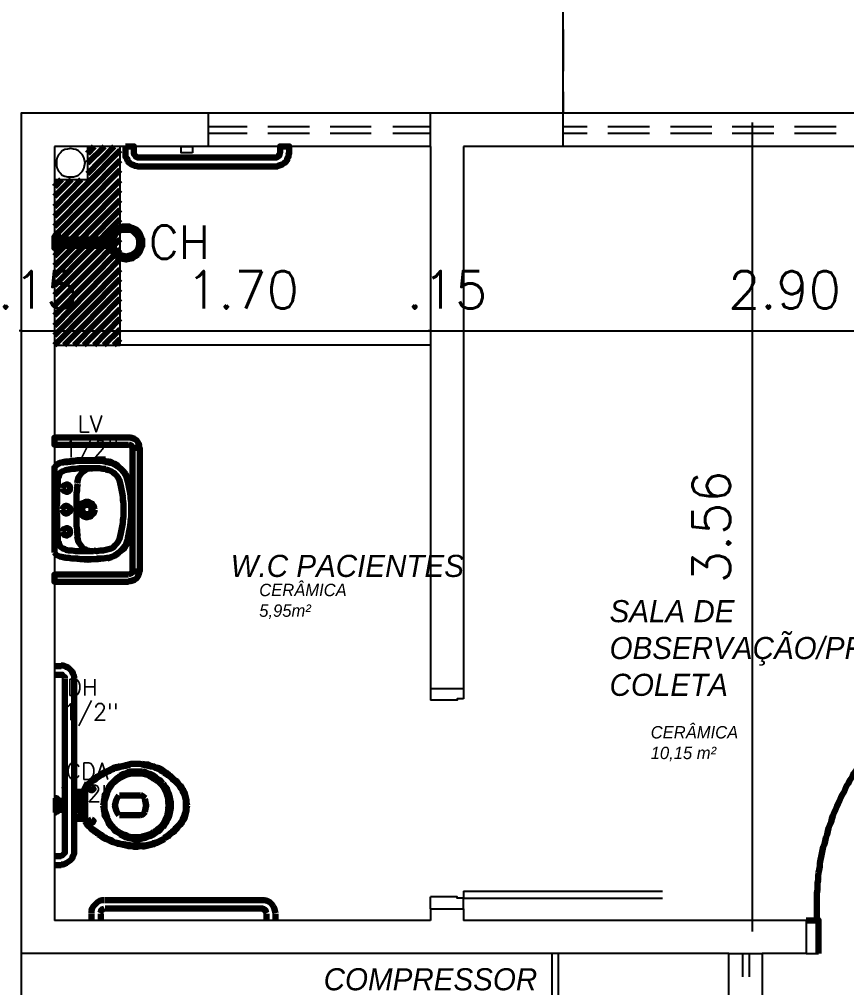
# Model space of a CAD drawing. Header units: millimetres. Extents: x 2273 to 2522, y 1034 to 1187.
# Drawn here: x 2475.259 to 2479.001, y 1110.625 to 1115.007 of the extents above; entities that cross this region are included whole.
import ezdxf
from ezdxf.enums import TextEntityAlignment as Align

# ---------------------------------------------------------------- set-up
doc = ezdxf.new("R2010")
doc.units = ezdxf.units.MM
doc.layers.add('COTA', color=8, linetype='Continuous')
doc.layers.add('LAYER8', color=8, linetype='Continuous')
doc.layers.add('PAREDES', color=4, linetype='Continuous', lineweight=100)
doc.styles.add('Romans', font='romans.shx')
doc.styles.get("Standard").update_dxf_attribs({"font": 'arial.ttf'})
doc.dimstyles.new('COTA50', dxfattribs={"dimtxt": 0.17, "dimasz": 0.01, "dimexe": 0.05, "dimexo": 0.95, "dimgap": 0.1, "dimtad": 1, "dimzin": 4, "dimdsep": 46, "dimtxsty": 'Romans', "dimblk": 'ARCHTICK', "dimcen": -0.3, "dimdle": 0.05, "dimse1": 1, "dimse2": 1, "dimclrd": 2, "dimclre": 3, "dimclrt": 3, "dimadec": 0, "dimazin": 0, "dimtfac": 1, "dimtix": 1, "dimtmove": 2, "dimatfit": 1, "dimldrblk": 'USERTICK', "dimfxl": 0.05, "dimtolj": 1, "dimtzin": 4, "dimlwd": -1, "dimarcsym": 0})

# ---------------------------------------------------------------- blocks, each defined once
blk = doc.blocks.new('RT')
at = {"color": 0, "linetype": 'ByBlock'}
for p, q in [((116.7956, 155.2833), (116.8515, 155.2833)), ((118.0426, 155.2833), (118.0956, 155.2833))]:
    blk.add_line(p, q, dxfattribs=at)
at = {"layer": 'PAREDES', "color": 0, "linetype": 'Continuous'}
for points in [[(118.0456, 156.6363), (118.0309, 156.6392), (118.0162, 156.6392), (118.0015, 156.6392), (117.9838, 156.6392), (117.9691, 156.6392), (117.9544, 156.6392), (117.9397, 156.6392), (117.925, 156.6392), (117.9103, 156.6363), (117.8956, 156.6363), (117.8809, 156.6363), (117.8662, 156.6333), (117.8485, 156.6333), (117.8338, 156.6304), (117.8191, 156.6275), (117.8044, 156.6275), (117.7897, 156.6245), (117.775, 156.6216), (117.7603, 156.6186), (117.7456, 156.6157), (117.7309, 156.6127), (117.7162, 156.6098), (117.7044, 156.6039), (117.6897, 156.601), (117.675, 156.598), (117.6603, 156.5951), (117.6456, 156.5892), (117.6309, 156.5863), (117.6162, 156.5804), (117.6044, 156.5745), (117.5897, 156.5716), (117.575, 156.5657), (117.5603, 156.5598), (117.5485, 156.5539), (117.5338, 156.548), (117.5191, 156.5422), (117.5073, 156.5363), (117.4926, 156.5304), (117.4809, 156.5245), (117.4662, 156.5186), (117.4544, 156.5098), (117.4397, 156.5039), (117.4279, 156.4951), (117.4132, 156.4892), (117.4015, 156.4804), (117.3867, 156.4745), (117.375, 156.4657), (117.3632, 156.4569), (117.3515, 156.451), (117.3367, 156.4422), (117.325, 156.4333), (117.3132, 156.4245), (117.3015, 156.4157), (117.2897, 156.4069), (117.2779, 156.398), (117.2662, 156.3863), (117.2544, 156.3775), (117.2426, 156.3686), (117.2309, 156.3598), (117.2191, 156.348), (117.2073, 156.3392), (117.1985, 156.3275), (117.1867, 156.3186), (117.175, 156.3069), (117.1632, 156.2951), (117.1544, 156.2833), (117.1426, 156.2745), (117.1338, 156.2627), (117.125, 156.251), (117.1132, 156.2392), (117.1044, 156.2275), (117.0956, 156.2157), (117.0838, 156.2039), (117.075, 156.1922), (117.0662, 156.1804), (117.0573, 156.1686), (117.0485, 156.1569), (117.0397, 156.1451), (117.0309, 156.1304), (117.025, 156.1186), (117.0162, 156.1069), (117.0073, 156.0951), (117.0015, 156.0804), (116.9926, 156.0686), (116.9867, 156.0539), (116.9779, 156.0422), (116.972, 156.0275), (116.9662, 156.0157), (116.9573, 156.001), (116.9515, 155.9892), (116.9456, 155.9745), (116.9397, 155.9627), (116.9338, 155.948), (116.9279, 155.9333), (116.922, 155.9216), (116.9162, 155.9069), (116.9103, 155.8922), (116.9073, 155.8775), (116.9015, 155.8657), (116.8956, 155.851), (116.8926, 155.8363), (116.8897, 155.8216), (116.8838, 155.8069), (116.8809, 155.7922), (116.8779, 155.7775), (116.872, 155.7657), (116.8691, 155.751), (116.8662, 155.7363), (116.8632, 155.7216), (116.8603, 155.7069), (116.8573, 155.6922), (116.8573, 155.6775), (116.8544, 155.6627), (116.8515, 155.648), (116.8485, 155.6333), (116.8485, 155.6157), (116.8456, 155.601), (116.8456, 155.5863), (116.8456, 155.5716), (116.8426, 155.5569), (116.8426, 155.5422), (116.8426, 155.5275), (116.8426, 155.5127), (116.8426, 155.498), (116.8426, 155.4804), (116.8426, 155.4657), (116.8426, 155.451), (116.8462, 155.4333)], [(118.0191, 155.4333), (118.0191, 156.6363)], [(118.0191, 155.4333), (118.0485, 155.4333), (118.0485, 156.6363)], [(116.8515, 155.2833), (116.8515, 155.4333), (116.7956, 155.4333)], [(118.0426, 155.4039), (118.0485, 155.4039), (118.0485, 155.4333), (118.0956, 155.4333)], [(118.0426, 155.2833), (118.0426, 155.4039)]]:
    blk.add_lwpolyline(points, dxfattribs=at)
blk = doc.blocks.new('O')
at = {"layer": 'PAREDES', "color": 252, "linetype": 'Continuous'}
for points in [[(63.0475, 158.6186), (63.3446, 158.9186)], [(63.1975, 158.9039), (63.227, 158.9363)], [(63.1975, 158.8598), (63.274, 158.9363)], [(63.1975, 158.8127), (63.3181, 158.9363)], [(63.0475, 158.5745), (63.3446, 158.8745)], [(63.0475, 158.5304), (63.3446, 158.8304)], [(63.0475, 158.7539), (63.0799, 158.7863)], [(63.0475, 158.7098), (63.124, 158.7863)], [(63.0475, 158.6627), (63.1681, 158.7863)], [(63.0475, 158.4863), (63.3446, 158.7833)], [(63.0475, 158.4392), (63.3446, 158.7392)], [(63.0475, 158.3951), (63.3446, 158.6951)], [(63.0475, 158.351), (63.3446, 158.651)], [(63.0475, 158.3069), (63.3446, 158.6069)], [(63.0475, 158.2627), (63.3446, 158.5598)], [(63.0475, 158.2157), (63.3446, 158.5157)], [(63.0475, 158.1716), (63.3446, 158.4716)], [(63.0475, 158.1245), (63.3446, 158.4275)], [(63.0475, 158.0804), (63.3446, 158.3804)], [(63.0475, 158.0363), (63.3446, 158.3363)], [(63.0917, 158.0363), (63.3446, 158.2922)], [(63.1358, 158.0363), (63.3446, 158.248)], [(63.1799, 158.0363), (63.3446, 158.201)], [(63.227, 158.0363), (63.3446, 158.1569)], [(63.2711, 158.0363), (63.3446, 158.1098)], [(63.3152, 158.0363), (63.3446, 158.0657)]]:
    blk.add_lwpolyline(points, dxfattribs=at)
blk = doc.blocks.new('LL')
at = {"layer": 'PAREDES', "color": 0, "linetype": 'Continuous'}
for points in [[(63.274, 155.5245), (63.2623, 155.5245), (63.2505, 155.5216), (63.2417, 155.5157), (63.2328, 155.5069), (63.224, 155.498), (63.2181, 155.4892), (63.2152, 155.4775), (63.2152, 155.4657)], [(63.274, 155.4863), (63.2681, 155.4833), (63.2593, 155.4804), (63.2564, 155.4716), (63.2534, 155.4657)], [(63.9887, 155.5245), (63.277, 155.5245)], [(63.9887, 155.4863), (63.277, 155.4863)], [(64.0475, 155.4657), (64.0446, 155.4775), (64.0417, 155.4892), (64.0358, 155.498), (64.0299, 155.5069), (64.0211, 155.5157), (64.0093, 155.5216), (63.9975, 155.5245), (63.9858, 155.5245)], [(64.0064, 155.4657), (64.0034, 155.4716), (64.0005, 155.4804), (63.9946, 155.4833), (63.9858, 155.4863)], [(63.2152, 155.4627), (63.2152, 155.4333)], [(63.2564, 155.4627), (63.2564, 155.4333)], [(64.0064, 155.4627), (64.0064, 155.4333)], [(64.0475, 155.4627), (64.0475, 155.4333)]]:
    blk.add_lwpolyline(points, dxfattribs=at)
blk = doc.blocks.new('RER')
at = {"layer": 'PAREDES', "color": 0, "linetype": 'Continuous'}
for points in [[(63.3828, 157.5863), (63.0475, 157.5863), (63.0475, 157.6186), (63.3828, 157.6186)], [(63.4299, 157.5716), (63.4299, 157.5833), (63.427, 157.5922), (63.424, 157.598), (63.4181, 157.6069), (63.4093, 157.6127), (63.4005, 157.6157), (63.3917, 157.6186), (63.3828, 157.6186)], [(63.4005, 157.5716), (63.3946, 157.5833), (63.3828, 157.5892)], [(63.4328, 157.5716), (63.4328, 157.0127), (63.4005, 157.0127), (63.4005, 157.5716)], [(63.4328, 157.0127), (63.4328, 157.5716), (63.4005, 157.5716), (63.4005, 157.0127)], [(63.0475, 157.098), (63.0475, 157.4833), (63.0564, 157.4951), (63.0711, 157.5039), (63.1064, 157.5069), (63.1328, 157.5098), (63.1475, 157.5127), (63.1799, 157.5127), (63.2093, 157.5127), (63.2299, 157.5127), (63.2475, 157.5127), (63.2623, 157.5127), (63.2858, 157.5069), (63.2858, 157.5069), (63.3123, 157.501), (63.3123, 157.501), (63.3328, 157.4892), (63.3475, 157.4775), (63.3623, 157.4598), (63.3711, 157.4451), (63.3799, 157.4186), (63.3828, 157.4069), (63.3887, 157.3775), (63.3917, 157.3539), (63.3946, 157.3216), (63.3946, 157.2922), (63.3946, 157.2569), (63.3887, 157.2098), (63.3828, 157.1745), (63.374, 157.1392), (63.3593, 157.1127), (63.3387, 157.098), (63.3211, 157.0833), (63.2975, 157.0745), (63.2858, 157.0745), (63.2446, 157.0686), (63.224, 157.0686), (63.2005, 157.0657), (63.1652, 157.0686), (63.1328, 157.0716), (63.1034, 157.0745), (63.0711, 157.0804), (63.0564, 157.0863), (63.0475, 157.098)], [(63.2858, 157.5098), (63.2711, 157.5127), (63.2593, 157.5127), (63.2446, 157.5157), (63.2328, 157.5157), (63.2181, 157.5157), (63.2034, 157.5157), (63.1917, 157.5157), (63.177, 157.5157), (63.1652, 157.5157), (63.1505, 157.5157), (63.1387, 157.5127), (63.124, 157.5127), (63.1123, 157.5098), (63.0975, 157.5098), (63.0858, 157.5069), (63.0711, 157.5039)], [(63.3799, 157.4216), (63.377, 157.4304), (63.374, 157.4363), (63.3711, 157.4451), (63.3681, 157.4539), (63.3564, 157.4686), (63.3446, 157.4804), (63.3328, 157.4922), (63.3181, 157.501), (63.3093, 157.5039), (63.3034, 157.5069), (63.2946, 157.5098), (63.2858, 157.5098)], [(63.0975, 157.4716), (63.0858, 157.4657), (63.074, 157.4598), (63.0681, 157.448), (63.0652, 157.4363)], [(63.2211, 157.4775), (63.2064, 157.4804), (63.1887, 157.4804), (63.174, 157.4804), (63.1593, 157.4804), (63.1417, 157.4775), (63.127, 157.4775), (63.1123, 157.4745), (63.0946, 157.4716)], [(63.174, 157.4627), (63.1652, 157.451), (63.1564, 157.4392), (63.1534, 157.4275), (63.1505, 157.4127)], [(63.224, 157.4804), (63.2123, 157.4804), (63.1975, 157.4775), (63.1858, 157.4716), (63.174, 157.4627)], [(63.2799, 157.4775), (63.2652, 157.4775), (63.2505, 157.4804), (63.2387, 157.4804), (63.224, 157.4804)], [(63.3446, 157.4127), (63.3417, 157.4245), (63.3358, 157.4363), (63.3299, 157.4451), (63.3211, 157.4539), (63.3123, 157.4598), (63.3034, 157.4657), (63.2917, 157.4716), (63.2799, 157.4745)], [(63.0623, 157.4363), (63.0623, 157.4275), (63.0623, 157.4186), (63.0623, 157.4098), (63.0623, 157.401), (63.0593, 157.3922), (63.0593, 157.3833), (63.0593, 157.3745), (63.0593, 157.3657), (63.0593, 157.3569), (63.0593, 157.348), (63.0593, 157.3392), (63.0593, 157.3275), (63.0593, 157.3186), (63.0564, 157.3098), (63.0564, 157.301), (63.0564, 157.2922)], [(63.3946, 157.2922), (63.3946, 157.3098), (63.3946, 157.3245), (63.3917, 157.3422), (63.3917, 157.3569), (63.3887, 157.3745), (63.3858, 157.3892), (63.3828, 157.4039), (63.3799, 157.4216)], [(63.0858, 157.3892), (63.0887, 157.401), (63.1034, 157.4069), (63.1152, 157.401), (63.1181, 157.3892), (63.1152, 157.3775), (63.1034, 157.3716), (63.0887, 157.3775), (63.0858, 157.3892)], [(63.1534, 157.4098), (63.1505, 157.3951), (63.1505, 157.3804), (63.1475, 157.3657), (63.1475, 157.351), (63.1475, 157.3363), (63.1475, 157.3216), (63.1475, 157.3069), (63.1475, 157.2922)], [(63.3593, 157.2922), (63.3593, 157.3069), (63.3593, 157.3216), (63.3564, 157.3363), (63.3564, 157.351), (63.3534, 157.3686), (63.3505, 157.3833), (63.3475, 157.398), (63.3446, 157.4127)], [(63.2299, 157.2922), (63.227, 157.301), (63.224, 157.3098), (63.2181, 157.3186), (63.2123, 157.3216), (63.2034, 157.3275), (63.1946, 157.3275), (63.1858, 157.3275), (63.177, 157.3216), (63.1681, 157.3186), (63.1652, 157.3098), (63.1593, 157.301), (63.1593, 157.2922)], [(63.0564, 157.2922), (63.0564, 157.2833), (63.0564, 157.2745), (63.0593, 157.2657), (63.0593, 157.2569), (63.0593, 157.248), (63.0593, 157.2392), (63.0593, 157.2304), (63.0593, 157.2216), (63.0593, 157.2098), (63.0593, 157.201), (63.0593, 157.1922), (63.0623, 157.1833), (63.0623, 157.1745), (63.0623, 157.1657), (63.0623, 157.1569), (63.0623, 157.148)], [(63.1181, 157.2922), (63.1181, 157.301), (63.1093, 157.3069), (63.1005, 157.3098), (63.0917, 157.3069), (63.0858, 157.301), (63.0828, 157.2922)], [(63.0828, 157.2922), (63.0858, 157.2833), (63.0917, 157.2775), (63.1005, 157.2745), (63.1093, 157.2775), (63.1181, 157.2833), (63.1181, 157.2922)], [(63.1475, 157.2922), (63.1475, 157.2775), (63.1475, 157.2627), (63.1475, 157.248), (63.1475, 157.2333), (63.1475, 157.2186), (63.1505, 157.201), (63.1505, 157.1863), (63.1534, 157.1716)], [(63.1593, 157.2922), (63.1593, 157.2833), (63.1652, 157.2745), (63.1681, 157.2686), (63.177, 157.2627), (63.1858, 157.2598), (63.1946, 157.2569), (63.2034, 157.2598), (63.2123, 157.2627), (63.2181, 157.2686), (63.224, 157.2745), (63.227, 157.2833), (63.2299, 157.2922)], [(63.2152, 157.2922), (63.2152, 157.301), (63.2093, 157.3098), (63.2034, 157.3127), (63.1946, 157.3157), (63.1858, 157.3127), (63.1799, 157.3098), (63.174, 157.301), (63.1711, 157.2922)], [(63.1711, 157.2922), (63.174, 157.2833), (63.1799, 157.2775), (63.1858, 157.2716), (63.1946, 157.2716), (63.2034, 157.2716), (63.2093, 157.2775), (63.2152, 157.2833), (63.2152, 157.2922)], [(63.3446, 157.1716), (63.3475, 157.1863), (63.3505, 157.201), (63.3534, 157.2157), (63.3564, 157.2304), (63.3564, 157.2451), (63.3593, 157.2598), (63.3593, 157.2775), (63.3593, 157.2922)], [(63.3799, 157.1627), (63.3828, 157.1775), (63.3858, 157.1951), (63.3887, 157.2098), (63.3917, 157.2245), (63.3917, 157.2422), (63.3946, 157.2569), (63.3946, 157.2745), (63.3946, 157.2922)], [(63.0858, 157.1922), (63.0887, 157.2039), (63.1034, 157.2098), (63.1152, 157.2039), (63.1181, 157.1922), (63.1152, 157.1804), (63.1034, 157.1745), (63.0887, 157.1804), (63.0858, 157.1922)], [(63.1505, 157.1716), (63.1534, 157.1569), (63.1564, 157.1451), (63.1652, 157.1333), (63.174, 157.1216)], [(63.2799, 157.1098), (63.2917, 157.1127), (63.3034, 157.1157), (63.3123, 157.1216), (63.3211, 157.1304), (63.3299, 157.1392), (63.3358, 157.148), (63.3417, 157.1598), (63.3446, 157.1716)], [(63.2858, 157.0716), (63.2946, 157.0745), (63.3034, 157.0775), (63.3093, 157.0804), (63.3181, 157.0833), (63.3328, 157.0922), (63.3446, 157.1039), (63.3564, 157.1157), (63.3681, 157.1304), (63.3711, 157.1363), (63.374, 157.1451), (63.377, 157.1539), (63.3799, 157.1627)], [(63.0652, 157.148), (63.0681, 157.1363), (63.074, 157.1245), (63.0858, 157.1157), (63.0975, 157.1127)], [(63.0975, 157.1098), (63.1123, 157.1069), (63.127, 157.1069), (63.1446, 157.1039), (63.1593, 157.1039), (63.174, 157.1039), (63.1917, 157.1039), (63.2064, 157.1039), (63.2211, 157.1039)], [(63.174, 157.1186), (63.1858, 157.1127), (63.1975, 157.1069), (63.2123, 157.1039), (63.224, 157.1039)], [(63.224, 157.1069), (63.2387, 157.1039), (63.2534, 157.1069), (63.2681, 157.1069), (63.2799, 157.1098)], [(63.0711, 157.0804), (63.0858, 157.0775), (63.0975, 157.0745), (63.1123, 157.0745), (63.124, 157.0716), (63.1387, 157.0716), (63.1505, 157.0716), (63.1652, 157.0686), (63.177, 157.0686), (63.1917, 157.0686), (63.2034, 157.0686), (63.2181, 157.0686), (63.2328, 157.0686), (63.2446, 157.0716), (63.2593, 157.0716), (63.2711, 157.0716), (63.2858, 157.0745)], [(63.3828, 156.998), (63.0475, 156.998), (63.0475, 156.9657), (63.3828, 156.9657)], [(63.3828, 156.9686), (63.3917, 156.9686), (63.4005, 156.9716), (63.4093, 156.9745), (63.4181, 156.9804), (63.424, 156.9892), (63.427, 156.9951), (63.4299, 157.0039), (63.4299, 157.0157)], [(63.3828, 156.998), (63.3946, 157.0039), (63.4005, 157.0127)]]:
    blk.add_lwpolyline(points, dxfattribs=at)
blk = doc.blocks.new('FG')
at = {"layer": 'PAREDES', "color": 0, "linetype": 'Continuous'}
for points in [[(63.3446, 156.1333), (63.3328, 156.1275), (63.3181, 156.1245), (63.3064, 156.1186), (63.2946, 156.1127), (63.2799, 156.1069), (63.2681, 156.101), (63.2564, 156.0922), (63.2446, 156.0863)], [(63.3917, 156.1363), (63.3828, 156.1363), (63.3711, 156.1333), (63.3623, 156.1333), (63.3534, 156.1304), (63.3446, 156.1275), (63.3358, 156.1245), (63.324, 156.1216), (63.3152, 156.1186), (63.3064, 156.1157), (63.2975, 156.1098), (63.2887, 156.1069), (63.2799, 156.101), (63.2711, 156.098), (63.2652, 156.0922), (63.2564, 156.0892), (63.2475, 156.0833)], [(63.4446, 156.1069), (63.4328, 156.1069), (63.4181, 156.1069), (63.4064, 156.1069), (63.3946, 156.1069), (63.3799, 156.1039), (63.3681, 156.098), (63.3564, 156.0951), (63.3446, 156.0892)], [(63.4475, 156.1392), (63.4328, 156.1422), (63.4211, 156.1422), (63.4093, 156.1422), (63.3946, 156.1422), (63.3828, 156.1392), (63.3711, 156.1363), (63.3593, 156.1333), (63.3475, 156.1304)], [(63.5446, 156.1069), (63.5328, 156.1157), (63.5211, 156.1216), (63.5093, 156.1245), (63.4975, 156.1304), (63.4828, 156.1333), (63.4711, 156.1392), (63.4593, 156.1392), (63.4446, 156.1422)], [(63.5417, 156.1039), (63.5299, 156.1098), (63.5211, 156.1157), (63.5064, 156.1216), (63.4946, 156.1275), (63.4828, 156.1304), (63.4711, 156.1333), (63.4564, 156.1363), (63.4446, 156.1392)], [(63.5358, 156.0539), (63.527, 156.0657), (63.5181, 156.0716), (63.5064, 156.0804), (63.4946, 156.0892), (63.4828, 156.0951), (63.4711, 156.098), (63.4593, 156.1039), (63.4446, 156.1069)], [(63.6123, 156.0422), (63.6034, 156.051), (63.5946, 156.0598), (63.5887, 156.0657), (63.5799, 156.0745), (63.5711, 156.0833), (63.5623, 156.0892), (63.5534, 156.0951), (63.5417, 156.101)], [(63.6152, 156.0422), (63.6064, 156.0539), (63.6005, 156.0627), (63.5917, 156.0686), (63.5828, 156.0775), (63.574, 156.0863), (63.5652, 156.0922), (63.5534, 156.101), (63.5446, 156.1069)], [(63.2446, 156.0863), (63.2387, 156.0833), (63.2299, 156.0775), (63.224, 156.0716), (63.2152, 156.0627), (63.2093, 156.0569), (63.2005, 156.051), (63.1946, 156.0451), (63.1887, 156.0363)], [(63.2475, 156.0833), (63.2387, 156.0775), (63.2328, 156.0716), (63.224, 156.0657), (63.2152, 156.0598), (63.2093, 156.051), (63.2005, 156.0451), (63.1946, 156.0363), (63.1887, 156.0304)], [(63.3475, 156.0863), (63.3387, 156.0833), (63.3299, 156.0775), (63.3211, 156.0686), (63.3152, 156.0627), (63.3093, 156.0569), (63.3005, 156.048), (63.2946, 156.0392), (63.2917, 156.0304), (63.2858, 156.0216), (63.2828, 156.0127), (63.277, 156.0039), (63.274, 155.9951), (63.274, 155.9863), (63.2711, 155.9745), (63.2711, 155.9657), (63.2681, 155.9539)], [(63.3475, 156.0804), (63.3387, 156.0745), (63.3299, 156.0686), (63.324, 156.0627), (63.3152, 156.0569), (63.3093, 156.051), (63.3034, 156.0422), (63.2975, 156.0333), (63.2917, 156.0275), (63.2887, 156.0186), (63.2858, 156.0098), (63.2828, 156.001), (63.2799, 155.9922), (63.277, 155.9833), (63.274, 155.9745), (63.274, 155.9627), (63.274, 155.9539)], [(63.4475, 156.098), (63.4328, 156.098), (63.4211, 156.098), (63.4093, 156.098), (63.3946, 156.098), (63.3828, 156.0951), (63.3711, 156.0922), (63.3593, 156.0863), (63.3475, 156.0804)], [(63.524, 156.0539), (63.5152, 156.0627), (63.5064, 156.0686), (63.4975, 156.0745), (63.4887, 156.0804), (63.477, 156.0863), (63.4681, 156.0922), (63.4564, 156.0951), (63.4446, 156.098)], [(63.1858, 156.0275), (63.1858, 156.0245), (63.1858, 156.0157), (63.1358, 156.0157)], [(63.1887, 156.0363), (63.1858, 156.0275)], [(63.1858, 156.0275), (63.1858, 156.0245)], [(63.1858, 155.8922), (63.1858, 155.9539), (63.1858, 156.0157)], [(63.2152, 156.0363), (63.2093, 156.0333), (63.2093, 156.0275), (63.2093, 156.0245), (63.2152, 156.0216), (63.2211, 156.0245), (63.224, 156.0275), (63.2211, 156.0333), (63.2152, 156.0363)], [(63.5652, 155.9539), (63.5623, 155.9686), (63.5623, 155.9833), (63.5593, 155.9951), (63.5534, 156.0098), (63.5475, 156.0216), (63.5417, 156.0333), (63.5328, 156.0451), (63.524, 156.0539)], [(63.574, 155.9539), (63.574, 155.9686), (63.5711, 155.9804), (63.5681, 155.9951), (63.5652, 156.0069), (63.5593, 156.0186), (63.5534, 156.0333), (63.5446, 156.0422), (63.5387, 156.0539)], [(63.6417, 155.9539), (63.6417, 155.9657), (63.6417, 155.9775), (63.6387, 155.9892), (63.6358, 156.001), (63.6299, 156.0098), (63.627, 156.0216), (63.6211, 156.0304), (63.6123, 156.0422)], [(63.6475, 155.9539), (63.6446, 155.9657), (63.6446, 155.9775), (63.6417, 155.9892), (63.6387, 156.001), (63.6358, 156.0127), (63.6299, 156.0245), (63.624, 156.0333), (63.6152, 156.0451)], [(63.0564, 155.9863), (63.0475, 155.9863)], [(63.0534, 155.9863), (63.0534, 155.9216)], [(63.0652, 155.9745), (63.0623, 155.9833), (63.0534, 155.9863)], [(63.0946, 155.9745), (63.0652, 155.9745), (63.0652, 155.9333)], [(63.1505, 155.9745), (63.1358, 155.9745)], [(63.1858, 156.0069), (63.1417, 156.0069)], [(63.1505, 155.9892), (63.1475, 155.9863)], [(63.1505, 155.9863), (63.1505, 155.9539)], [(63.1623, 155.9922), (63.1534, 155.9922)], [(63.1534, 155.9922), (63.1534, 155.9892)], [(63.1623, 155.9922), (63.1652, 155.9922)], [(63.1623, 155.9892), (63.1623, 155.9539), (63.1623, 155.9186)], [(63.177, 155.9892), (63.1681, 155.9892)], [(63.177, 155.9922), (63.1828, 155.9922), (63.1858, 155.998)], [(63.3387, 155.998), (63.3328, 155.9892), (63.327, 155.9775), (63.324, 155.9657), (63.3211, 155.9539), (63.324, 155.9422), (63.327, 155.9304), (63.3328, 155.9186), (63.3387, 155.9098)], [(63.4358, 155.998), (63.3417, 155.998)], [(63.4593, 155.9863), (63.4475, 155.9951), (63.4358, 156.001)], [(63.4564, 155.9245), (63.4593, 155.9392), (63.4623, 155.9539), (63.4593, 155.9686), (63.4564, 155.9833)], [(63.0534, 155.9245), (63.0623, 155.9275), (63.0652, 155.9333)], [(63.0946, 155.9333), (63.0652, 155.9333)], [(63.1505, 155.9333), (63.1358, 155.9333)], [(63.1505, 155.9216), (63.1505, 155.9539)], [(63.2681, 155.9539), (63.2711, 155.9422), (63.2711, 155.9333), (63.274, 155.9245), (63.274, 155.9127), (63.277, 155.9039), (63.2828, 155.8951), (63.2858, 155.8863), (63.2917, 155.8775), (63.2946, 155.8686), (63.3005, 155.8598), (63.3093, 155.8539), (63.3152, 155.8451), (63.3211, 155.8392), (63.3299, 155.8333), (63.3387, 155.8275), (63.3475, 155.8216)], [(63.274, 155.9539), (63.274, 155.9451), (63.274, 155.9363), (63.277, 155.9245), (63.2799, 155.9157), (63.2828, 155.9069), (63.2858, 155.898), (63.2887, 155.8892), (63.2917, 155.8804), (63.2975, 155.8745), (63.3034, 155.8657), (63.3093, 155.8598), (63.3152, 155.851), (63.324, 155.8451), (63.3299, 155.8392), (63.3387, 155.8333), (63.3475, 155.8275)], [(63.4358, 155.9098), (63.4475, 155.9127), (63.4593, 155.9245)], [(63.524, 155.8539), (63.5328, 155.8627), (63.5417, 155.8745), (63.5475, 155.8863), (63.5534, 155.901), (63.5593, 155.9127), (63.5623, 155.9275), (63.5623, 155.9392), (63.5652, 155.9539)], [(63.5387, 155.8539), (63.5446, 155.8657), (63.5534, 155.8775), (63.5593, 155.8892), (63.5652, 155.901), (63.5681, 155.9127), (63.5711, 155.9275), (63.574, 155.9422), (63.574, 155.9539)], [(63.6123, 155.8657), (63.6211, 155.8775), (63.627, 155.8863), (63.6299, 155.898), (63.6358, 155.9098), (63.6387, 155.9186), (63.6417, 155.9304), (63.6417, 155.9422), (63.6417, 155.9539)], [(63.6152, 155.8657), (63.624, 155.8745), (63.6299, 155.8863), (63.6358, 155.8951), (63.6387, 155.9069), (63.6417, 155.9186), (63.6446, 155.9304), (63.6446, 155.9422), (63.6475, 155.9539)], [(63.6417, 155.9539), (63.6417, 155.9539)], [(63.0564, 155.9216), (63.0475, 155.9216)], [(63.1358, 155.9039), (63.1417, 155.901)], [(63.1358, 155.8922), (63.1858, 155.8922), (63.1858, 155.8833), (63.1858, 155.8804)], [(63.1417, 155.901), (63.1858, 155.901)], [(63.1475, 155.9216), (63.1505, 155.9186)], [(63.1534, 155.9186), (63.1534, 155.9186)], [(63.1534, 155.9157), (63.1623, 155.9157)], [(63.1652, 155.9186), (63.1623, 155.9157)], [(63.177, 155.9186), (63.1681, 155.9186)], [(63.1858, 155.9098), (63.1828, 155.9157), (63.177, 155.9186)], [(63.1858, 155.8863), (63.1858, 155.8804)], [(63.1858, 155.8804), (63.1887, 155.8745)], [(63.1887, 155.8804), (63.1946, 155.8745), (63.2005, 155.8657), (63.2093, 155.8598), (63.2152, 155.851), (63.224, 155.8451), (63.2328, 155.8392), (63.2387, 155.8333), (63.2475, 155.8275)], [(63.2152, 155.8892), (63.2093, 155.8863), (63.2093, 155.8833), (63.2093, 155.8775), (63.2152, 155.8745), (63.2211, 155.8775), (63.224, 155.8833), (63.2211, 155.8863), (63.2152, 155.8892)], [(63.3417, 155.9098), (63.4358, 155.9098)], [(63.1887, 155.8745), (63.1946, 155.8657), (63.2005, 155.8598), (63.2093, 155.8539), (63.2152, 155.8451), (63.224, 155.8392), (63.2299, 155.8333), (63.2387, 155.8275), (63.2446, 155.8245)], [(63.4446, 155.8039), (63.4593, 155.8069), (63.4711, 155.8127), (63.4828, 155.8157), (63.4946, 155.8216), (63.5064, 155.8304), (63.5181, 155.8363), (63.527, 155.8451), (63.5358, 155.8569)], [(63.4446, 155.8127), (63.4564, 155.8157), (63.4681, 155.8186), (63.477, 155.8216), (63.4887, 155.8275), (63.4975, 155.8333), (63.5064, 155.8392), (63.5152, 155.848), (63.524, 155.8539)], [(63.5417, 155.8069), (63.5534, 155.8127), (63.5623, 155.8186), (63.5711, 155.8275), (63.5799, 155.8333), (63.5887, 155.8422), (63.5946, 155.851), (63.6034, 155.8598), (63.6123, 155.8686)], [(63.5446, 155.8039), (63.5534, 155.8098), (63.5652, 155.8157), (63.574, 155.8245), (63.5828, 155.8304), (63.5917, 155.8392), (63.6005, 155.848), (63.6064, 155.8569), (63.6152, 155.8657)], [(63.2446, 155.8216), (63.2564, 155.8157), (63.2681, 155.8069), (63.2799, 155.801), (63.2946, 155.7951), (63.3064, 155.7892), (63.3181, 155.7863), (63.3328, 155.7804), (63.3446, 155.7775)], [(63.2475, 155.8275), (63.2564, 155.8216), (63.2652, 155.8157), (63.2711, 155.8098), (63.2799, 155.8069), (63.2887, 155.801), (63.2975, 155.798), (63.3064, 155.7951), (63.3152, 155.7892), (63.324, 155.7863), (63.3358, 155.7833), (63.3446, 155.7804), (63.3534, 155.7775), (63.3623, 155.7775), (63.3711, 155.7745), (63.3828, 155.7745), (63.3917, 155.7716)], [(63.3446, 155.8216), (63.3564, 155.8157), (63.3681, 155.8098), (63.3799, 155.8069), (63.3946, 155.8039), (63.4064, 155.801), (63.4181, 155.801), (63.4328, 155.801), (63.4446, 155.8039)], [(63.3475, 155.8275), (63.3593, 155.8216), (63.3711, 155.8186), (63.3828, 155.8127), (63.3946, 155.8098), (63.4093, 155.8098), (63.4211, 155.8098), (63.4328, 155.8098), (63.4475, 155.8127)], [(63.4446, 155.7716), (63.4564, 155.7716), (63.4711, 155.7745), (63.4828, 155.7775), (63.4946, 155.7833), (63.5064, 155.7863), (63.5211, 155.7922), (63.5328, 155.798), (63.5417, 155.8039)], [(63.4446, 155.7657), (63.4593, 155.7686), (63.4711, 155.7716), (63.4828, 155.7745), (63.4975, 155.7775), (63.5093, 155.7833), (63.5211, 155.7892), (63.5328, 155.7951), (63.5446, 155.801)], [(63.3475, 155.7775), (63.3593, 155.7745), (63.3711, 155.7716), (63.3828, 155.7686), (63.3975, 155.7686), (63.4093, 155.7657), (63.4211, 155.7657), (63.4328, 155.7686), (63.4475, 155.7686)], [(63.3917, 155.7716), (63.4064, 155.7716), (63.4181, 155.7716), (63.4328, 155.7716), (63.4446, 155.7716)]]:
    blk.add_lwpolyline(points, dxfattribs=at)
blk = doc.blocks.new('D')
at = {"layer": 'PAREDES', "color": 0, "linetype": 'Continuous'}
for points in [[(63.3681, 158.9363), (63.4064, 158.9363), (63.4064, 158.9069), (63.4064, 158.901), (63.4093, 158.898), (63.4123, 158.8951), (63.4152, 158.8892), (63.4181, 158.8892), (63.4211, 158.8863), (63.427, 158.8863), (64.0475, 158.8863), (64.0534, 158.8863), (64.0623, 158.8922), (64.0652, 158.901), (64.0681, 158.9069), (64.0681, 158.9363), (64.1093, 158.9363), (64.1093, 158.9069), (64.1064, 158.898), (64.1064, 158.8892), (64.1005, 158.8833), (64.1005, 158.8745), (64.0946, 158.8686), (64.0858, 158.8598), (64.077, 158.8539), (64.0681, 158.851), (64.0593, 158.848), (64.0534, 158.8451), (64.0475, 158.8451), (63.427, 158.8451), (63.4152, 158.848), (63.4123, 158.848), (63.4064, 158.851), (63.3975, 158.8539), (63.3917, 158.8569), (63.3887, 158.8598), (63.3799, 158.8686), (63.377, 158.8745), (63.374, 158.8833), (63.3681, 158.8892), (63.3681, 158.898), (63.3681, 158.9069), (63.3681, 158.9363)], [(64.0475, 158.8863), (63.427, 158.8863)], [(64.0475, 158.8451), (63.427, 158.8451)]]:
    blk.add_lwpolyline(points, dxfattribs=at)
blk = doc.blocks.new('JYR')
at = {"layer": 'PAREDES', "color": 0, "linetype": 'Continuous'}
for points in [[(63.077, 156.5833), (63.0475, 156.5833)], [(63.1358, 156.5275), (63.1358, 156.5392), (63.1299, 156.551), (63.127, 156.5598), (63.1181, 156.5686), (63.1093, 156.5775), (63.1005, 156.5804), (63.0887, 156.5863), (63.077, 156.5863)], [(63.077, 156.5451), (63.0475, 156.5451)], [(63.0946, 156.5275), (63.0946, 156.5333), (63.0887, 156.5392), (63.0828, 156.5451), (63.077, 156.5451)], [(63.0946, 155.7451), (63.0946, 156.5245)], [(63.1358, 155.7451), (63.1358, 156.5245)], [(63.077, 155.7245), (63.0475, 155.7245)], [(63.077, 155.7275), (63.0828, 155.7275), (63.0887, 155.7333), (63.0946, 155.7392), (63.0946, 155.748)], [(63.077, 155.6863), (63.0887, 155.6863), (63.1005, 155.6922), (63.1093, 155.698), (63.1181, 155.7039), (63.127, 155.7127), (63.1299, 155.7245), (63.1358, 155.7333), (63.1358, 155.748)], [(63.077, 155.6833), (63.0475, 155.6833)]]:
    blk.add_lwpolyline(points, dxfattribs=at)
blk = doc.blocks.new('PEQ')
at = {"layer": 'PAREDES', "color": 0, "linetype": 'Continuous'}
for points in [[(315.0604, 178.0363), (315.0104, 178.0363), (315.0104, 178.0657), (315.0604, 178.0657), (315.0604, 178.0363)], [(315.0192, 177.8157), (315.0192, 178.0363)], [(315.0486, 177.8157), (315.0486, 178.0363)], [(315.0339, 177.6686), (315.0486, 177.6686), (315.0633, 177.6745), (315.0751, 177.6804), (315.0868, 177.6892), (315.0957, 177.701), (315.1015, 177.7128), (315.1074, 177.7275), (315.1074, 177.7422), (315.1074, 177.7569), (315.1015, 177.7716), (315.0957, 177.7833), (315.0868, 177.7951), (315.0751, 177.8039), (315.0633, 177.8128), (315.0486, 177.8157), (315.0339, 177.8186), (315.0192, 177.8157), (315.0045, 177.8128), (314.9927, 177.8039), (314.981, 177.7951), (314.9721, 177.7833), (314.9633, 177.7716), (314.9604, 177.7569), (314.9574, 177.7422), (314.9604, 177.7275), (314.9633, 177.7128), (314.9721, 177.701), (314.981, 177.6892), (314.9927, 177.6804), (315.0045, 177.6745), (315.0192, 177.6686), (315.0339, 177.6686)], [(315.0339, 177.6833), (315.0457, 177.6833), (315.0574, 177.6863), (315.0663, 177.6922), (315.0751, 177.701), (315.0839, 177.7098), (315.0898, 177.7186), (315.0927, 177.7304), (315.0927, 177.7422), (315.0927, 177.7539), (315.0898, 177.7657), (315.0839, 177.7775), (315.0751, 177.7863), (315.0663, 177.7922), (315.0574, 177.7981), (315.0457, 177.801), (315.0339, 177.8039), (315.0221, 177.801), (315.0104, 177.7981), (314.9986, 177.7922), (314.9898, 177.7863), (314.9839, 177.7775), (314.978, 177.7657), (314.9751, 177.7539), (314.9721, 177.7422), (314.9751, 177.7304), (314.978, 177.7186), (314.9839, 177.7098), (314.9898, 177.701), (314.9986, 177.6922), (315.0104, 177.6863), (315.0221, 177.6833), (315.0339, 177.6833)]]:
    blk.add_lwpolyline(points, dxfattribs=at)
blk = doc.blocks.new('_ArchTick')
at = {"color": 0, "linetype": 'ByBlock', "const_width": 0.15}
blk.add_lwpolyline([(-0.5, -0.5), (0.5, 0.5)], dxfattribs=at)
blk = doc.blocks.new('*D153')
at = {"color": 2, "transparency": 16777216}
for p, q in [((2475.2682, 1113.598), (2475.2582, 1113.598)), ((2475.2682, 1113.598), (2475.4182, 1113.598)), ((2475.4182, 1113.598), (2475.4282, 1113.598))]:
    blk.add_line(p, q, dxfattribs=at)
at = {"layer": 'Defpoints', "color": 0, "transparency": 16777216}
for p in [(2475.2682, 1114.582), (2475.4182, 1114.432), (2475.4182, 1113.598)]:
    blk.add_point(p, dxfattribs=at)
at = {"color": 2, "transparency": 16777216, "xscale": 0.01, "yscale": 0.01, "zscale": 0.01}
blk.add_blockref('_ArchTick', (2475.2682, 1113.598), dxfattribs=at)
at = {"color": 2, "transparency": 16777216, "xscale": 0.01, "yscale": 0.01, "zscale": 0.01, "rotation": 180}
blk.add_blockref('_ArchTick', (2475.4182, 1113.598), dxfattribs=at)
at = {"color": 3, "transparency": 16777216, "insert": (2475.3432, 1113.783), "char_height": 0.17, "attachment_point": 5, "style": 'Romans'}
blk.add_mtext('\\A1;.15', dxfattribs=at)
blk = doc.blocks.new('USERTICK')
at = {"layer": 'COTA', "color": 0}
for p, q in [((-1, 0), (1, 0)), ((0, 1), (0, -1))]:
    blk.add_line(p, q, dxfattribs=at)
blk.add_circle((0, 0), 0.25, dxfattribs=at)
blk = doc.blocks.new('*D154')
at = {"color": 2, "transparency": 16777216}
blk.add_line((2475.3682, 1113.598), (2477.1682, 1113.598), dxfattribs=at)
at = {"layer": 'Defpoints', "color": 0, "transparency": 16777216}
for p in [(2475.4182, 1114.432), (2477.1182, 1114.432), (2477.1182, 1113.598)]:
    blk.add_point(p, dxfattribs=at)
at = {"color": 2, "transparency": 16777216, "xscale": 0.01, "yscale": 0.01, "zscale": 0.01, "rotation": 180}
blk.add_blockref('_ArchTick', (2475.4182, 1113.598), dxfattribs=at)
at = {"color": 2, "transparency": 16777216, "xscale": 0.01, "yscale": 0.01, "zscale": 0.01}
blk.add_blockref('_ArchTick', (2477.1182, 1113.598), dxfattribs=at)
at = {"color": 3, "transparency": 16777216, "insert": (2476.2682, 1113.783), "char_height": 0.17, "attachment_point": 5, "style": 'Romans'}
blk.add_mtext('\\A1;1.70', dxfattribs=at)
blk = doc.blocks.new('*D155')
at = {"color": 2, "transparency": 16777216}
for p, q in [((2477.1182, 1113.598), (2477.1082, 1113.598)), ((2477.1182, 1113.598), (2477.2682, 1113.598)), ((2477.2682, 1113.598), (2477.2782, 1113.598))]:
    blk.add_line(p, q, dxfattribs=at)
at = {"layer": 'Defpoints', "color": 0, "transparency": 16777216}
for p in [(2477.1182, 1114.432), (2477.2682, 1114.432), (2477.2682, 1113.598)]:
    blk.add_point(p, dxfattribs=at)
at = {"color": 2, "transparency": 16777216, "xscale": 0.01, "yscale": 0.01, "zscale": 0.01}
blk.add_blockref('_ArchTick', (2477.1182, 1113.598), dxfattribs=at)
at = {"color": 2, "transparency": 16777216, "xscale": 0.01, "yscale": 0.01, "zscale": 0.01, "rotation": 180}
blk.add_blockref('_ArchTick', (2477.2682, 1113.598), dxfattribs=at)
at = {"color": 3, "transparency": 16777216, "insert": (2477.1932, 1113.783), "char_height": 0.17, "attachment_point": 5, "style": 'Romans'}
blk.add_mtext('\\A1;.15', dxfattribs=at)
blk = doc.blocks.new('*D156')
at = {"color": 2, "transparency": 16777216}
blk.add_line((2477.2182, 1113.598), (2480.2211, 1113.598), dxfattribs=at)
at = {"layer": 'Defpoints', "color": 0, "transparency": 16777216}
for p in [(2477.2682, 1114.432), (2480.1711, 1114.432), (2480.1711, 1113.598)]:
    blk.add_point(p, dxfattribs=at)
at = {"color": 2, "transparency": 16777216, "xscale": 0.01, "yscale": 0.01, "zscale": 0.01, "rotation": 180}
blk.add_blockref('_ArchTick', (2477.2682, 1113.598), dxfattribs=at)
at = {"color": 2, "transparency": 16777216, "xscale": 0.01, "yscale": 0.01, "zscale": 0.01}
blk.add_blockref('_ArchTick', (2480.1711, 1113.598), dxfattribs=at)
at = {"color": 3, "transparency": 16777216, "insert": (2478.7196, 1113.783), "char_height": 0.17, "attachment_point": 5, "style": 'Romans'}
blk.add_mtext('\\A1;2.90', dxfattribs=at)
blk = doc.blocks.new('*D183')
at = {"color": 2, "transparency": 16777216}
for p, q in [((2488.3003, 1110.9291), (2488.3003, 1110.9391)), ((2488.3003, 1110.7791), (2488.3003, 1110.9291)), ((2488.3003, 1110.7791), (2488.3003, 1110.7691))]:
    blk.add_line(p, q, dxfattribs=at)
at = {"layer": 'Defpoints', "color": 0, "transparency": 16777216}
for p in [(2466.3825, 1110.9291), (2488.3003, 1110.9291), (2466.5825, 1110.7791)]:
    blk.add_point(p, dxfattribs=at)
at = {"color": 2, "transparency": 16777216, "xscale": 0.01, "yscale": 0.01, "zscale": 0.01}
for p, rotation in [((2488.3003, 1110.9291), 270), ((2488.3003, 1110.7791), 90)]:
    blk.add_blockref('_ArchTick', p, dxfattribs=dict(at, rotation=rotation))
at = {"color": 3, "transparency": 16777216, "insert": (2488.1153, 1110.8541), "char_height": 0.17, "attachment_point": 5, "rotation": 90, "style": 'Romans'}
blk.add_mtext('\\A1;.15', dxfattribs=at)
blk = doc.blocks.new('*D184')
at = {"color": 2, "transparency": 16777216}
blk.add_line((2488.3003, 1110.8791), (2488.3003, 1114.632), dxfattribs=at)
at = {"layer": 'Defpoints', "color": 0, "transparency": 16777216}
for p in [(2473.9884, 1114.582), (2488.3003, 1114.582), (2466.3825, 1110.9291)]:
    blk.add_point(p, dxfattribs=at)
at = {"color": 2, "transparency": 16777216, "xscale": 0.01, "yscale": 0.01, "zscale": 0.01}
for p, rotation in [((2488.3003, 1114.582), 90), ((2488.3003, 1110.9291), 270)]:
    blk.add_blockref('_ArchTick', p, dxfattribs=dict(at, rotation=rotation))
at = {"color": 3, "transparency": 16777216, "insert": (2488.1153, 1112.7556), "char_height": 0.17, "attachment_point": 5, "rotation": 90, "style": 'Romans'}
blk.add_mtext('\\A1;3.65', dxfattribs=at)
blk = doc.blocks.new('*D185')
at = {"color": 2, "transparency": 16777216}
blk.add_line((2488.3003, 1114.532), (2488.3003, 1116.132), dxfattribs=at)
at = {"layer": 'Defpoints', "color": 0, "transparency": 16777216}
for p in [(2466.9325, 1116.082), (2488.3003, 1116.082), (2473.9884, 1114.582)]:
    blk.add_point(p, dxfattribs=at)
at = {"color": 2, "transparency": 16777216, "xscale": 0.01, "yscale": 0.01, "zscale": 0.01}
for p, rotation in [((2488.3003, 1116.082), 90), ((2488.3003, 1114.582), 270)]:
    blk.add_blockref('_ArchTick', p, dxfattribs=dict(at, rotation=rotation))
at = {"color": 3, "transparency": 16777216, "insert": (2488.1153, 1115.332), "char_height": 0.17, "attachment_point": 5, "rotation": 90, "style": 'Romans'}
blk.add_mtext('\\A1;1.50', dxfattribs=at)
blk = doc.blocks.new('*D219')
at = {"color": 2, "transparency": 16777216}
blk.add_line((2478.5739, 1114.5409), (2478.5739, 1110.8791), dxfattribs=at)
at = {"layer": 'Defpoints', "color": 0, "transparency": 16777216}
for p in [(2478.2976, 1114.4909), (2478.2976, 1110.9291), (2478.5739, 1110.9291)]:
    blk.add_point(p, dxfattribs=at)
at = {"color": 2, "transparency": 16777216, "xscale": 0.01, "yscale": 0.01, "zscale": 0.01}
for p, rotation in [((2478.5739, 1114.4909), 90), ((2478.5739, 1110.9291), 270)]:
    blk.add_blockref('_ArchTick', p, dxfattribs=dict(at, rotation=rotation))
at = {"color": 3, "transparency": 16777216, "insert": (2478.3889, 1112.71), "char_height": 0.17, "attachment_point": 5, "rotation": 90, "style": 'Romans'}
blk.add_mtext('\\A1;3.56', dxfattribs=at)

msp = doc.modelspace()

# ---------------------------------------------------------------- linework, layer by layer
at = {"color": 0, "linetype": 'ByBlock'}
msp.add_line((2478.8182, 1110.7791), (2478.874, 1110.7791), dxfattribs=at)
at = {"layer": 'LAYER8', "linetype": 'Continuous'}
for p, q in [((2476.1152, 1114.432), (2476.1152, 1114.582)), ((2477.1182, 1114.432), (2477.1182, 1114.582)), ((2477.7182, 1114.432), (2477.7182, 1114.582))]:
    msp.add_line(p, q, dxfattribs=at)
at = {"layer": 'LAYER8', "color": 0, "linetype": 'Continuous'}
for points in [[(2477.7182, 1114.582), (2477.7182, 1117.682), (2478.8946, 1117.682)], [(2477.7182, 1114.9614), (2477.7182, 1114.7732)], [(2477.7182, 1114.6791), (2477.7182, 1114.582)], [(2476.2888, 1114.5203), (2476.1152, 1114.5203)], [(2476.5711, 1114.5203), (2476.3829, 1114.5203)], [(2476.8505, 1114.5203), (2476.6652, 1114.5203)], [(2477.1182, 1114.5203), (2476.9476, 1114.5203)], [(2477.827, 1114.5203), (2477.7182, 1114.5203)], [(2478.1093, 1114.5203), (2477.9211, 1114.5203)], [(2478.3917, 1114.5203), (2478.2035, 1114.5203)], [(2478.6711, 1114.5203), (2478.4829, 1114.5203)], [(2478.9535, 1114.5203), (2478.7652, 1114.5203)], [(2476.2888, 1114.4909), (2476.1152, 1114.4909)], [(2476.5711, 1114.4909), (2476.3829, 1114.4909)], [(2476.8505, 1114.4909), (2476.6652, 1114.4909)], [(2477.1182, 1114.4909), (2476.9476, 1114.4909)], [(2477.827, 1114.4909), (2477.7182, 1114.4909)], [(2478.1093, 1114.4909), (2477.9211, 1114.4909)], [(2478.3917, 1114.4909), (2478.2035, 1114.4909)], [(2478.6711, 1114.4909), (2478.4829, 1114.4909)], [(2478.9535, 1114.4909), (2478.7652, 1114.4909)], [(2475.4182, 1114.282), (2475.5682, 1114.282), (2475.5682, 1114.432)], [(2475.4182, 1113.532), (2475.7152, 1113.532), (2475.7152, 1114.432)], [(2475.4917, 1114.4232), (2475.477, 1114.4203), (2475.4652, 1114.4173), (2475.4535, 1114.4114), (2475.4446, 1114.4026), (2475.4358, 1114.3938), (2475.4299, 1114.382), (2475.427, 1114.3703), (2475.427, 1114.3585), (2475.427, 1114.3438), (2475.4299, 1114.332), (2475.4358, 1114.3203), (2475.4446, 1114.3114), (2475.4535, 1114.3026), (2475.4652, 1114.2967), (2475.477, 1114.2938), (2475.4917, 1114.2938), (2475.5035, 1114.2938), (2475.5152, 1114.2967), (2475.527, 1114.3026), (2475.5358, 1114.3114), (2475.5446, 1114.3203), (2475.5505, 1114.332), (2475.5535, 1114.3438), (2475.5564, 1114.3585), (2475.5535, 1114.3703), (2475.5505, 1114.382), (2475.5446, 1114.3938), (2475.5358, 1114.4026), (2475.527, 1114.4114), (2475.5152, 1114.4173), (2475.5035, 1114.4203), (2475.4917, 1114.4232)], [(2475.7388, 1114.4026), (2475.7388, 1114.432)], [(2475.777, 1114.4026), (2475.777, 1114.432)], [(2476.0417, 1114.4026), (2475.9917, 1114.4026), (2475.9917, 1114.432), (2476.0417, 1114.432), (2476.0417, 1114.4026)], [(2476.0329, 1114.4026), (2476.0035, 1114.4026)], [(2476.4388, 1114.4026), (2476.4388, 1114.432)], [(2476.4799, 1114.4026), (2476.4799, 1114.432)], [(2475.7976, 1114.382), (2475.8476, 1114.382)], [(2475.877, 1114.382), (2475.927, 1114.382)], [(2475.9564, 1114.382), (2476.0064, 1114.382)], [(2476.0388, 1114.382), (2476.0858, 1114.382)], [(2476.1152, 1114.382), (2476.1682, 1114.382)], [(2477.1182, 1113.532), (2475.7152, 1113.532)], [(2475.4417, 1112.9997), (2475.4358, 1112.9967), (2475.427, 1112.9909), (2475.4211, 1112.985), (2475.4182, 1112.9791)], [(2475.4182, 1112.9791), (2475.4182, 1112.7879), (2475.4182, 1112.5938)], [(2475.4182, 1112.5967), (2475.4211, 1112.5879), (2475.427, 1112.582), (2475.4358, 1112.5791), (2475.4417, 1112.5762)], [(2475.5123, 1111.5026), (2475.5064, 1111.4997)], [(2478.874, 1110.7791), (2478.874, 1110.9291), (2478.8182, 1110.9291)], [(2475.2682, 1110.7791), (2475.2682, 1108.7791)], [(2477.6682, 1110.3497), (2477.6682, 1110.7791)], [(2477.6976, 1110.3791), (2477.6976, 1110.7791)], [(2478.4682, 1108.7791), (2478.4682, 1110.7791)], [(2478.5299, 1110.7791), (2478.5299, 1110.6732)], [(2478.5593, 1110.7791), (2478.5593, 1110.6732)], [(2478.6182, 1110.7791), (2478.6182, 1108.7791)], [(2478.6182, 1110.7791), (2478.6182, 1110.6732)]]:
    msp.add_lwpolyline(points, dxfattribs=at)
at = {"layer": 'LAYER8', "linetype": 'Continuous'}
for points in [[(2480.4182, 1114.582), (2475.2682, 1114.582)], [(2475.2682, 1114.582), (2475.2682, 1110.7791)], [(2475.4182, 1114.582), (2475.2682, 1114.582), (2475.2682, 1114.432)], [(2477.1182, 1114.432), (2475.4182, 1114.432)], [(2475.4182, 1114.432), (2475.4182, 1110.9291)], [(2477.1182, 1114.432), (2477.1182, 1111.9791)], [(2480.1711, 1114.432), (2477.2682, 1114.432)], [(2477.2682, 1114.432), (2477.2682, 1111.9791)], [(2477.1182, 1111.9791), (2477.2682, 1111.9791)], [(2477.1182, 1111.9791), (2477.1182, 1111.9262)], [(2477.2682, 1111.9791), (2477.2682, 1111.932)], [(2477.2682, 1111.932), (2477.2388, 1111.932), (2477.2388, 1111.9262), (2477.1182, 1111.9262)], [(2477.2682, 1111.0614), (2477.2682, 1111.0291), (2477.2388, 1111.0291), (2477.2388, 1111.035), (2477.1182, 1111.035)], [(2477.2682, 1111.0614), (2478.1682, 1111.0614)], [(2477.1182, 1110.982), (2477.1182, 1111.035)], [(2477.2682, 1111.0291), (2478.1682, 1111.0291)], [(2477.2682, 1110.982), (2477.2682, 1111.0291)], [(2477.1182, 1110.982), (2477.1182, 1110.9291)], [(2477.1182, 1110.982), (2477.2682, 1110.982)], [(2477.2682, 1110.982), (2477.2682, 1110.9291)], [(2477.1182, 1110.9291), (2475.4182, 1110.9291)], [(2478.8182, 1110.9291), (2477.2682, 1110.9291)], [(2478.8182, 1110.9291), (2478.8182, 1110.7791)], [(2478.4682, 1110.7791), (2475.2682, 1110.7791)], [(2478.4682, 1110.6732), (2478.4682, 1110.7791), (2478.6182, 1110.7791)], [(2478.8182, 1110.7791), (2478.6182, 1110.7791)]]:
    msp.add_lwpolyline(points, dxfattribs=at)

# ---------------------------------------------------------------- block references
at = {"layer": 'LAYER8', "linetype": 'ByBlock'}
for name in ['O', 'D', 'RER', 'JYR', 'FG', 'LL']:
    msp.add_blockref(name, (2412.3706, 955.4958), dxfattribs=at)
at = {"layer": 'LAYER8', "linetype": 'ByBlock', "rotation": 90.02022950585247}
msp.add_blockref('PEQ', (2653.5951, 799.0252), dxfattribs=at)
at = {"layer": 'LAYER8', "linetype": 'Continuous'}
msp.add_blockref('RT', (2362.0226, 955.4958), dxfattribs=at)
msp.add_blockref('RT', (2362.0226, 955.4958), dxfattribs=at)

# ---------------------------------------------------------------- texts
at = {"color": 3, "style": 'Romans'}
msp.add_text('CH', height=0.15, dxfattribs=at).set_placement((2475.8449, 1114.0734), align=Align.TOP_LEFT)
for s, p in [('LV', (2475.5233, 1113.1388)), ('1/2"', (2475.4585, 1113.0255)), ('DH', (2475.4753, 1111.9465)), ('1/2"', (2475.457, 1111.8351)), ('CDA', (2475.4702, 1111.5673)), ('1/2"', (2475.4305, 1111.4661))]:
    msp.add_text(s, height=0.075, dxfattribs=at).set_placement(p)
at = {"layer": 'LAYER8', "color": 0, "linetype": 'Continuous', "width": 1.591519, "attachment_point": 1}
for s, insert, char_height in [('{\\fHarlow Solid Italic|b0|i0|c0|p82;W.C PACIENTES}', (2476.2148, 1112.5835), 0.1), ('{\\fHarlow Solid Italic|b0|i0|c0|p82;CERÂMICA\\P5,95m²}', (2476.3441, 1112.4525), 0.056045), ('{\\fHarlow Solid Italic|b0|i0|c0|p82;SALA DE OBSERVAÇÃO/PROCEDIMENTO/\\PCOLETA}', (2477.9285, 1112.3786), 0.1), ('{\\fHarlow Solid Italic|b0|i0|c0|p82;CERÂMICA\\P10,15 m²}', (2478.1145, 1111.8084), 0.056045), ('{\\fHarlow Solid Italic|b0|i0|c0|p82;COMPRESSOR\\PINALAÇÃO}', (2476.6355, 1110.7126), 0.1)]:
    msp.add_mtext(s, dxfattribs=dict(at, insert=insert, char_height=char_height))

# ---------------------------------------------------------------- dimensions: what is measured, and where the dimension line sits
for base, p1, p2, angle, picture, middle in [((2488.3003, 1116.082), (2473.9884, 1114.582), (2466.9325, 1116.082), 270, '*D185', (2488.1153, 1115.332)), ((2488.3003, 1114.582), (2466.3825, 1110.9291), (2473.9884, 1114.582), 270, '*D184', (2488.1153, 1112.7556)), ((2478.5739, 1110.9291), (2478.2976, 1114.4909), (2478.2976, 1110.9291), 90, '*D219', (2478.3889, 1112.71)), ((2488.3003, 1110.9291), (2466.5825, 1110.7791), (2466.3825, 1110.9291), 270, '*D183', (2488.1153, 1110.8541))]:
    dim = msp.add_linear_dim(base=base, p1=p1, p2=p2, angle=angle, dimstyle='COTA50')
    dim.commit()
    dim.dimension.update_dxf_attribs({"geometry": picture, "text_midpoint": middle})
for base, p1, p2, picture, middle in [((2475.4182, 1113.598), (2475.2682, 1114.582), (2475.4182, 1114.432), '*D153', (2475.3432, 1113.783)), ((2477.1182, 1113.598), (2475.4182, 1114.432), (2477.1182, 1114.432), '*D154', (2476.2682, 1113.783)), ((2477.2682, 1113.598), (2477.1182, 1114.432), (2477.2682, 1114.432), '*D155', (2477.1932, 1113.783)), ((2480.1711, 1113.598), (2477.2682, 1114.432), (2480.1711, 1114.432), '*D156', (2478.7196, 1113.783))]:
    dim = msp.add_linear_dim(base=base, p1=p1, p2=p2, dimstyle='COTA50')
    dim.commit()
    dim.dimension.update_dxf_attribs({"geometry": picture, "text_midpoint": middle})

doc.saveas('drawing.dxf')
